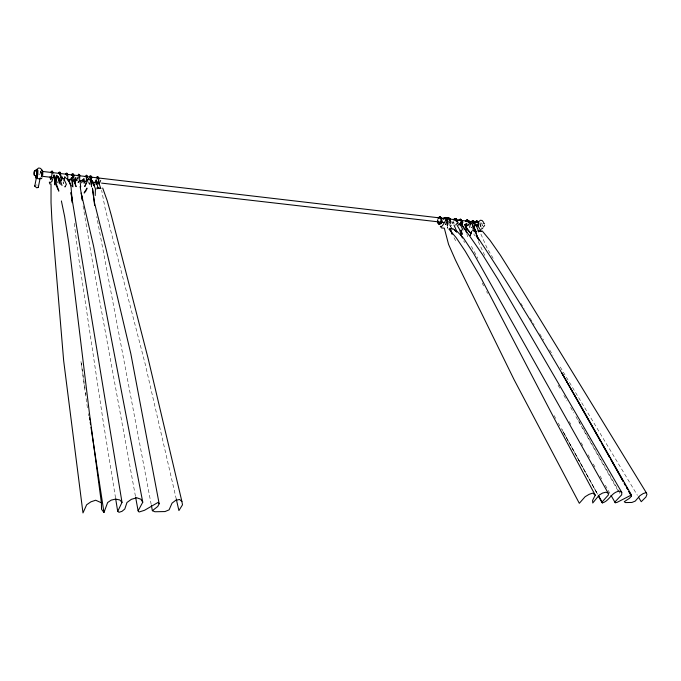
<?xml version="1.0" encoding="UTF-8"?>
<svg xmlns="http://www.w3.org/2000/svg" width="681" height="681" viewBox="0 0 681 681"><rect width="100%" height="100%" fill="white"/><g stroke="black" fill="none" stroke-linecap="round" stroke-linejoin="round"><path stroke-width="0.51" stroke-dasharray="3.4 2.55" d="M40.851 173.4L40.571 171.212L40.043 173.902M88.828 181.589L89.168 183.666L90.241 184.134M437.449 220.857L437.602 219.469M482.752 224.713L482.582 225.726A2.128 1.158 -82.1 0 1 482.582 224.653M438.206 220.491L438.326 219.682M450.43 226.535L450.711 224.662M63.708 181.733L63.324 183.742L62.958 181.767M481.39 227.241L479.969 225.13M40.315 173.374L40.988 170.718M480.599 225.956L480.922 223.981L480.19 222.636M450.694 226.654L451.503 225.002M78.426 181.274L78.434 182.202M445.995 223.564L445.033 224.526L445.774 224.032M474.027 233.779L474.044 234.817L475.321 236.009M446.132 223.555L445.493 224.304M449.4 224.228L448.617 224.892M78.86 182.542L77.566 182.474M481.722 222.815L480.582 224.951L481.62 226.824A1.805 0.979 -82.1 0 0 481.901 226.73M36.391 184.891L37.344 185.189M39.038 173.936L39.924 174.43M471.558 227.616L471.099 227.267M471.226 227.079L471.746 227.488M463.599 240.87L464.825 242.521M520.727 303.164L524.072 308.561M530.193 318.461L534.083 324.76M539.65 333.758L543.54 340.049M549.661 349.949L552.998 355.346M560.233 367.042L637.416 495.325M449.63 225.105L450.447 226.475M493.146 258.337L486.958 247.875L480.326 232.774M578.535 420.526L580.646 424.212M582.749 427.898L620.144 493.376M558.079 385.216L560.182 388.919M563.859 395.389L567.009 400.939M570.687 407.408L573.836 412.958M575.93 416.653L580.655 424.978M581.182 425.897L619.514 493.393M569.248 421.599L570.814 424.365M581.259 442.803L582.825 445.57M588.052 454.789L589.618 457.555M593.27 464.016L595.364 467.702M600.063 476.002L602.149 479.688M605.281 485.221L610.508 494.44M454.014 237.754L456.866 242.87M554.138 415.623L555.67 418.406M558.241 423.054L561.323 428.621M563.374 432.333L597.756 494.542L561.825 429.226L597.339 493.878M486.583 291.545L487.596 293.409M471.422 246.335L477.815 258.337M484.719 255.401L477.781 240.453M482.182 283.058L483.604 285.901M466.868 233.983L467.626 236.801M176.294 499.19L145.079 363.569L109.471 225.683L104.985 207.714L101.665 190.331M78.094 181.001L78.358 182.295M151.182 504.434L96.736 216.669M135.434 496.211L91.058 253.715L82.997 205.517M115.532 497.905L103.12 420.977L77.83 252.038M85.057 388.451L80.894 361.117L87.628 409.443M85.704 392.656L86.019 394.759M88.215 413.648L88.513 415.742M74.272 223.334L77.932 252.957M447.417 226.279L447.604 228.314L447.383 226.22M78.247 180.925L78.392 182.729M480.599 225.956A1.805 0.979 -82.2 0 1 480.096 226.526M437.517 219.92L437.466 220.814L437.517 219.92M78.749 182.227L78.596 182.721L78.749 182.227M89.875 184.219L89.449 183.998L89.858 184.21M89.066 183.453L88.922 182.678L89.066 183.453"/><path stroke-width="1.02" d="M41.95 173.34C42.469 171.008 41.473 167.449 38.4 168.071L36.74 169.918L36.927 173.434L36.059 177.273L36.927 173.434L36.748 169.901M473.959 224.117L473.074 221.419L473.61 221.742L472.214 221.597L473.338 221.427L471.771 222.117M66.755 175.885L66.423 173.493L66.525 174.242L66.857 173.723M98.762 183.938L98.796 180.099L96.37 184.636M54.497 184.781L54.65 176.958L55.57 184.219L58.847 191.14L55.11 180.124M466.698 232.902L464.944 229.242L482.514 254.592L497.973 279.372L621.762 492.389L621.693 494.823L615.096 501.786L615.207 502.74L616.935 502.433L631.432 494.976L561.553 372.533L600.693 441.697M95.187 195.592L95.451 188.909L92.182 180.72L91.177 184.27L90.948 178.32L89.866 180.124L88.726 178.311L84.035 183.291L83.959 178.873L79.983 181.631M37.881 170.31L37.821 174.659L36.578 178.013C35.982 178.567 34.808 176.924 35.804 177.315L36.621 177.477C35.412 173.4 38.187 177.315 36.774 177.281M74.927 183.904L75.838 177.418L72.526 181.921L72.918 186.917M41.924 172.463L41.447 176.302M60.728 175.187L60.209 172.191L59.383 172.063L58.549 173.51M447.817 222.917L447.979 220.933L447.077 222.406M72.671 178.09L72.893 175.562M73.582 178.286C74.799 176.073 72.407 170.888 71.343 175.553M42.716 175.221L42.852 171.297L41.941 169.884M41.762 175.434L41.873 174.413M457.836 224.058L458.075 222.236L455.674 225.019M440.556 222.21L441.356 223.589L441.475 222.917M79.634 180.456L79.779 175.017L78.741 174.268L77.77 175.758M440.871 221.104L440.794 218.397L440.079 217.494L440.743 217.852L439.466 217.588L438.811 218.371M67.317 179.129C68.441 177.511 67.538 169.961 65.504 174.319M63.903 180.72L64.686 176.694L66.551 178.822M40.179 178.013L38.298 187.284L36.808 187.854L34.748 186.16L36.468 177.341M38.298 187.284L38.442 186.568M441.271 223.189L441.424 222.925M469.626 227.352L470.562 222.747L465.795 226.867L467.26 229.693L470.784 233.404L465.795 226.713M34.748 186.16L34.893 185.445M51.296 178.422L51.96 174.166L51.577 171.689L52.411 171.748M86.666 189.522L86.964 188.092L84.129 193.038L86.198 190.612M36.859 175.468C32.62 177.971 33.003 167.986 37.072 170.803M462.399 223.819L462.825 222.057L460.058 225.42M96.804 189.003L97.17 187.522M86.538 178.686L86.674 178.141L86.453 179.682L86.223 175.97L86.751 175.885M60.456 175.613L60.592 175.102M85.176 176.762L86.427 175.111L87.432 176.975M475.159 225.905L475.687 223.998L478.309 230.604M465.795 226.867L466.885 223.266L464.314 224.866M35.855 170.854C35.369 169.603 38.162 169.177 36.791 169.373L37.31 169.433M94.284 185.956L96.166 179.946L97.945 188.024L100.788 188.518L98.328 181.376M476.981 226.049L477.611 224.092L476.419 225.581M484.659 225.462L483.289 227.02M59.468 173.91L60.388 172.974L59.358 172.599L59.775 175.153M440.777 221.461L439.585 223.206L438.283 221.912L439.262 223.249L438.402 222.364M89.449 177.12C89.883 174.353 92.463 176.285 91.705 178.294M443.305 219.214L443.595 218.414M61.384 200.946L64.601 216.345L68.653 242.283L89.271 411.954L101.392 502.782L101.537 509.252L103.963 512.495L107.632 502.552L111.182 500.135L115.727 499.062L119.873 500.016L122.01 502.374L117.711 511.414L119.039 512.282L121.993 511.337L124.793 509.013L126.972 502.493L131.339 499.343L136.677 497.76L140.873 499.207L142.763 502.22L138.107 510.844L139.069 512.018L144.508 510.29L158.171 502.365L159.158 503.753L157.771 506.468L152.374 510.699L151.386 505.472M50.743 172.659C50.939 170.105 53.544 171.289 52.956 173.306M55.204 178.822L56.557 175.247L55.893 180.142L57.366 175.621L58.396 179.546M65.104 186.568L64.95 186.969L66.38 184.338L64.559 180.508M96.413 177.996C97.06 174.847 99.511 177.673 98.711 179.605M72.356 175.485L72.952 174.455L72.433 174.191L72.773 176.166M85.951 183.572L84.75 186.526L88.726 178.311M478.079 222.713L478.479 221.751M99.137 184.015L100.66 180.465M450.379 223.47L451.137 221.844M460.118 224.526L461.216 222.176L458.322 225.139M452.312 223.359L453.129 221.717L453.904 223.308M59.119 179.58L60.992 175.8L61.401 180.805L62.048 176.813L62.414 178.788M448.864 229.02L456.159 237.66L465.183 251.102L480.633 277.295L555.279 420.441L595.254 495.172L592.598 500.382L592.742 503.012L599.297 495.002L602.557 493.061L605.886 492.21L608.107 492.984L608.456 494.891L601.902 502.186L602.379 502.893C609.572 501.071 611.572 491.597 619.701 491.214L621.762 492.389M459.343 220.091L459.505 219.75M438.019 218.243C441.237 213.442 443.518 222.312 440.054 223.862L440.573 223.445M443.22 218.805L444.157 217.605L445.732 217.486M446.804 218.89L448.43 217.682L449.605 218.252L450.337 220.082L450.252 219.622M58.796 172.804L59.051 172.336M97.392 177.988L98.192 177.281L97.281 177.171L97.843 179.137M458.568 220.269L460.305 219.069M453.989 220.372L455.291 219.265L456.27 220.406L455.989 219.886L456.33 221.665M473.729 227.284L475.687 223.998M81.575 182.831L83.959 178.873M122.01 502.374L71.003 192.502L72.348 202.674L70.943 185.939L69.036 181.665L71.607 177.435L72.526 181.921M445.74 220.312L442.471 225.683L441.228 226.552L440.318 226.33L441.526 227.948L444.31 228.169L448.575 244.394L455.47 260.074L514.027 379.555L579.31 503.302L585.107 496.738L589.065 494.363L592.717 493.104L595.254 495.172M42.043 177.852L41.354 178.635L40.451 178.235M51.22 178.448L50.99 178.856M478.011 222.312L480.394 220.244L482.097 220.482L483.519 222.21M446.344 222.338L447.468 220.635M477.875 225.828L478.896 224.364M475.168 222.21L476.113 221.299L475.602 221.725M465.634 221.044L467.362 219.903L469.047 221.504M471.082 221.683L473.091 220.567M34.322 175.375L34.569 170.514M453.546 219.597C454.848 217.06 457.658 219.648 457.096 221.742L456.874 220.721L456.994 221.197M448.839 223.359L450.618 221.027M443.995 218.976L445.578 218.175L444.242 218.252L445.774 218.601L446.217 220.167M75.029 182.219L77.966 177.307L78.111 179.112M440.896 222.593L441.356 222.159L441.314 223.172M466.425 221.316L466.008 221.555L468.239 220.772L466.706 220.984L468.136 221.104L468.749 222.125L467.243 220.448L468.519 222.755M35.804 177.315L36.927 173.434L36.527 169.927L37.038 170.318M482.803 228.118L481.28 229.156M78.962 175.366L79.311 175.017C78.298 175.545 79.285 175.026 79.081 177.4M447.987 218.72L449.102 218.729L449.647 220.559M476.462 221.997L477.628 221.768L475.857 222.151L476.785 221.819M78.741 174.268L78.298 174.6M90.743 176.558L90.326 176.234L90.811 178.762M459.828 220.048L461.003 220.074L460.228 219.725L461.744 221.648L460.909 220.235L461.463 221.614L461.148 220.627M440.249 223.751L439.143 224.04M483.118 223.377L483.953 223.079L484.583 223.947M475.908 221.385L476.504 221.087M472.733 220.542C472.282 220.584 473.695 220.797 472.733 220.542L472.282 220.678L474.155 221.368L474.759 223.351M638.514 497.147L641.238 501.701L645.946 497.028L646.95 494.304L646.26 492.669L643.349 493.453L639.927 495.674L635.271 501.08L631.942 502.45L625.396 502.578L624.239 501.718L629.457 498.305L631.483 496.108L631.432 494.976M476.632 221.172L478.13 221.665L478.896 223.828M39.787 178.882L37.651 178.626L36.68 177.537M41.388 176.192L55.118 177.767M61.46 178.499L64.627 178.865M67.794 179.222L70.969 179.588M75.191 180.073L77.302 180.32M79.413 180.559L81.533 180.805M83.644 181.052L85.755 181.291M91.041 181.895L99.486 182.874M101.605 183.112L444.948 222.61M459.743 224.313L461.854 224.551M466.076 225.036L468.196 225.283M42.682 171.459L476.743 222.236M478.053 230.919L481.365 231.438L477.526 225.207M481.365 231.438L478.232 230.757L478.539 231.915M51.152 179.801L50.428 179.239L50.147 176.6M152.374 510.699L154.893 511.754L165.015 511.559L169.101 509.856L172.021 503.174L175.579 500.416L179.495 499.445L181.887 501.463L182.499 504.808L178.916 510.58L176.294 499.19M101.392 502.782L95.655 500.229L90.931 501.82L86.64 504.774L82.98 512.929L63.656 360.675L51.926 220.635L51.032 202.708L51.032 183.981L49.824 183.955L49.321 182.142L50.649 182.431L51.952 181.384L54.071 174.813L54.122 177.681M460.645 219.129L462.161 221.461M97.945 188.024L97.409 187.752L100.788 188.518L100.388 188.296M472.631 230.255L474.104 231.089M438.811 223.955L437.5 221.7M451.265 228.424L452.295 229.259L451.103 227.454M445.953 217.75L446.574 218.482M453.163 228.79L456.764 232.068L454.338 229.54M477.619 222.253L477.883 222.798M456.083 218.831L456.432 219.239M482.208 230.944L490.201 240.58L500.39 255.188L515.866 279.806L646.26 492.669M36.595 177.111L36.323 176.243L36.8 177.213M75.31 185.368L76.187 186.62L73.854 179.673L74.672 183.734M462.961 230.101L460.228 224.16M446.43 218.252L446.676 219.018M69.036 181.665L67.385 178.933L68.713 181.58M457.215 225.479L459.581 229.471L461.08 235.345L462.484 238.035M611.027 495.368L615.207 502.74M601.732 443.544L609.563 457.377M610.61 459.215L623.132 481.348M625.218 485.042L624.179 483.195L625.779 485.979M626.784 487.809L627.831 489.648M623.192 481.373C576.926 397.806 529.282 314.869 476.342 235.311L478.096 238.878M626.818 487.817L627.856 489.656M608.107 492.984L473.55 253.366L463.616 238.282L456.491 230.731L454.014 225.053M598.786 496.398L602.379 502.893L598.829 496.449M598.352 495.725L601.902 502.186M437.977 223.113L437.696 222.542L437.866 222.942M472.529 224.679L475.993 231.676L477.185 237.482M446.727 219.129L445.51 217.392L446.583 218.55L446.702 219.827M449.426 219.478L449.707 220.959M479.066 240.504L475.312 232.144L473.295 230.144L472.214 222.73L470.929 224.211L470.562 222.747M56.08 179.75L57.247 182.636M469.107 221.776L468.724 220.789L469.235 222.287M452.124 234.341L450.081 228.501M446.481 218.371L446.813 219.563L446.617 218.729M449.962 228.203L452.082 233.736M102.686 188.033L107.164 200.58L111.326 215.4L148.032 358.087L181.887 501.463M59.894 179.103L61.997 185.504M69.385 181.137L70.943 185.939M36.442 176.779L36.323 176.243M464.885 224.96L466.374 229.923M461.258 220.916L461.463 221.614M460.952 230.442L462.127 234.409L461.182 229.837M92.182 180.72L93.459 185.181M440.692 218.014L440.794 218.397M60.311 184.398L58.115 176.439L59.179 183.146M80.128 186.39L81.175 193.072L93.569 246.071L142.763 502.22M159.158 503.753L130.846 353.797L105.964 248.463L94.565 203.066L92.437 188.126L94.633 205.356M135.621 497.249L138.107 510.844M81.175 193.072L82.341 200.146M115.693 498.943L117.711 511.414M81.482 194.528L82.401 200.325M89.543 417.879L89.866 419.981M90.19 422.084L90.505 424.186M90.99 427.345L103.963 512.495M79.966 180.686L80.716 186.883M474.138 221.955L474.376 224.143M442.633 221.87L442.676 222.295M71.607 177.435L72.382 186.109M450.243 219.963L450.345 221.393M90.948 178.32L91.501 186.841M96.166 179.946L96.251 181.818M446.404 219.989L446.37 219.12L446.413 220.44M72.756 175.417L72.782 176.668M441.603 219.869L441.594 221.325L441.603 219.869M456.679 219.886L456.636 221.614L456.679 219.886M37.183 176.234L37.157 176.66L37.183 176.234M65.946 173.357L65.946 173.357M35.914 170.633L35.829 171.076L36.093 170.148L35.914 170.633M471.678 231.31L470.171 235.575L471.678 231.31M466.468 221.274L466.468 221.274M447.647 217.988L447.247 218.329L447.647 217.988M447.647 218.295L447.238 218.49L447.647 218.295M448.277 217.758L447.775 217.894L448.847 217.818L448.277 217.758M467.115 219.972L466.596 220.108L467.702 219.963L467.115 219.972M439.679 217.401L439.679 217.401M476.768 221.053L477.372 221.138L476.768 221.053M440.352 216.873L439.858 216.89L440.352 216.873M455.291 219.265L454.763 219.222L455.325 219.325M439.739 224.006L438.981 223.93L439.739 224.006M460.399 219.869L461.003 220.074L460.399 219.869M41.107 178.652L40.622 178.422L41.107 178.652M52.505 171.408L52.105 171.254L52.505 171.408M460.714 219.469L461.19 219.861L460.714 219.469M456.159 218.941L455.606 218.592L456.159 218.941M439.305 223.964L438.7 223.479L439.305 223.964M86.504 176.243L86.751 176.694L86.504 176.243M464.876 229.437L461.429 224.066L464.876 229.437M449.979 219.095L449.656 218.575L449.979 219.095M631.483 496.108L628.869 491.495L631.483 496.108M475.466 230.263L473.67 227.028L475.993 231.676L475.466 230.263M478.752 222.951L478.539 222.466L478.752 222.951M469.141 221.827L468.724 220.789L469.158 221.878M474.002 223.07L473.857 222.644L474.002 223.07M441.62 218.61L441.39 217.946L441.628 218.669M468.468 221.376L468.256 220.687L468.468 221.376M449.579 219.622L449.426 219.095L449.732 220.269L449.579 219.622M73.522 174.489L73.412 174.064L73.676 175.289L73.522 174.489M447.323 225.266L447.051 222.219L447.298 225.215M87.245 176.098L87.304 177.179L87.245 176.098"/></g></svg>
